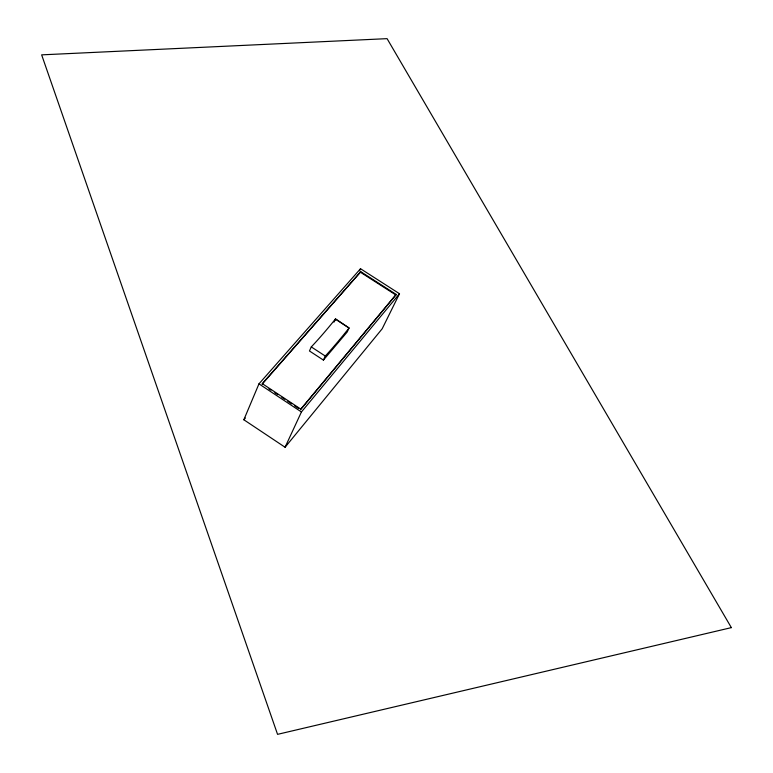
<?xml version="1.0" encoding="UTF-8"?>
<svg xmlns="http://www.w3.org/2000/svg" width="773" height="773" viewBox="0 0 773 773"><rect width="100%" height="100%" fill="white"/><g stroke="black" fill="none" stroke-linecap="round" stroke-linejoin="round"><path stroke-width="1.16" d="M243.843 419.758L258.965 383.862L360.527 268.724L399.496 293.73L382.181 328.786L285.073 447.248L243.843 419.758L245.36 418.009M323.414 360.102L325.278 356.053A183.269 26.775 -57.6 0 0 349.067 328.003L335.356 319.114A182.969 28.872 -57.6 0 1 311.287 346.913L309.461 350.981L323.414 360.102L347.164 332.042L349.067 328.003L335.569 318.872L334.641 320.901M333.965 322.157L335.356 319.114M359.542 270.869L360.527 268.724M262.047 384.249L360.778 271.69L396.211 294.445L300.542 409.709M285.073 447.248L301.431 411.951L399.496 293.73M396.211 294.445L300.813 409.12L262.298 383.65L360.778 271.69M360.508 272.28L395.921 295.025M311.287 346.913L325.278 356.053M268.956 388.819L270.927 390.123M274.879 392.732L277.836 394.694M281.787 397.303L284.744 399.264M287.711 401.226L291.663 403.835M294.619 405.796L298.571 408.405M258.965 383.862L301.431 411.951M731.355 627.628L277.555 734.35L41.645 54.854L387.08 38.65L731.355 627.628"/></g></svg>
